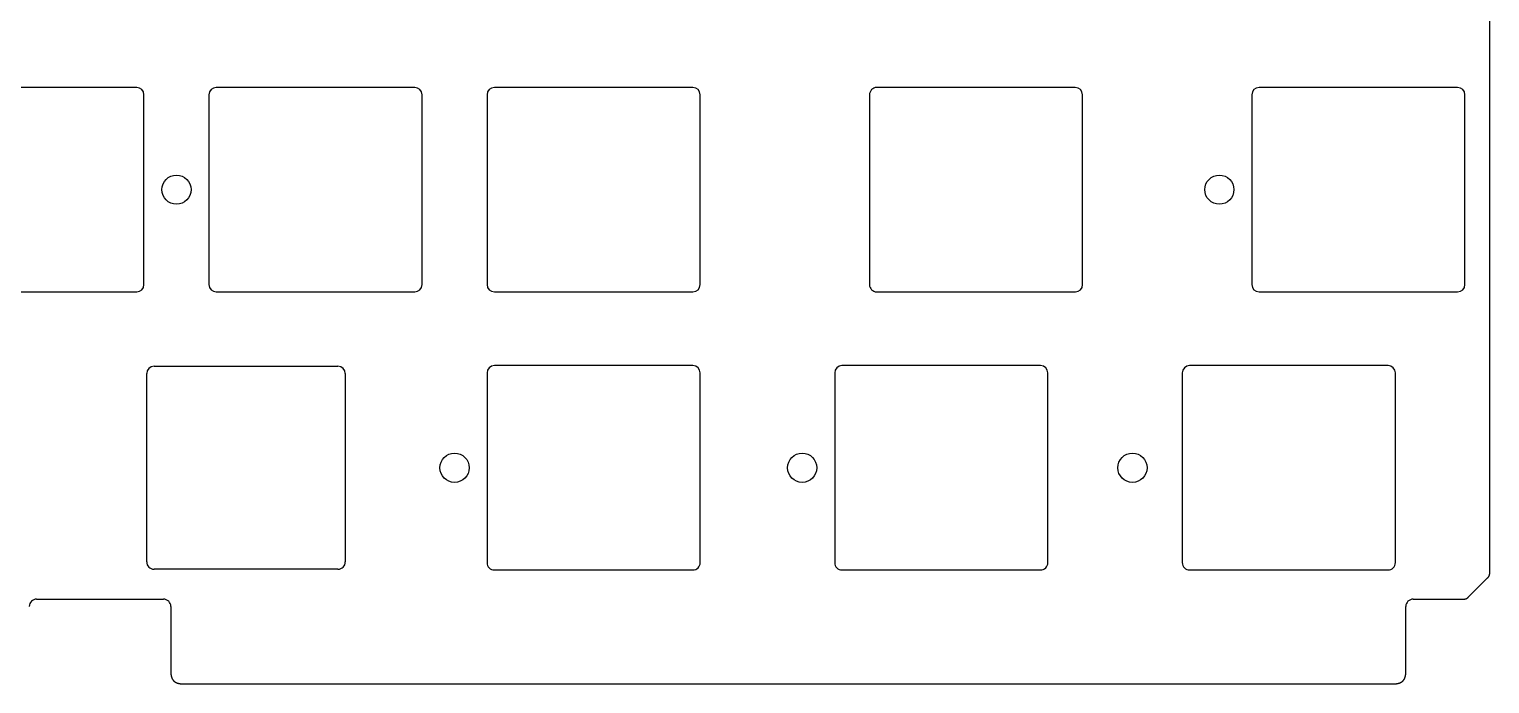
# Model space of a CAD drawing. Header units: millimetres. Extents: x -9 to 276, y -91 to 15.
# Drawn here: x 175.6 to 275.7, y -91 to -46.2 of the extents above; entities that cross this region are included whole.
import ezdxf

# ---------------------------------------------------------------- set-up
doc = ezdxf.new("R2010")
doc.units = ezdxf.units.MM
doc.layers.add('BLACK', color=7, linetype='CONTINUOUS')
doc.layers.add('Edge.Cuts', color=53, linetype='CONTINUOUS', true_color=0xc8a339)

msp = doc.modelspace()

# ---------------------------------------------------------------- linework, layer by layer
at = {"layer": 'BLACK', "linetype": 'Continuous'}
for p, q in [((233.20625, -50.652003), (233.20625, -63.652051)), ((247.306162, -50.152051), (233.70625, -50.152051)), ((247.80625, -63.651903), (247.80625, -50.644041)), ((259.397462, -50.652003), (259.397462, -63.652003)), ((273.497462, -50.152003), (259.897462, -50.152003)), ((273.997462, -63.652003), (273.997462, -50.652003)), ((233.706262, -64.152051), (247.312407, -64.152051)), ((259.897462, -64.152003), (273.497462, -64.152003))]:
    msp.add_line(p, q, dxfattribs=at)
at = {"layer": 'BLACK'}
msp.add_circle((257.175, -57.15), 1, dxfattribs=at)
for centre, radius, start, end in [((233.706162, -50.652003), 0.499912, 89.98991497, 180), ((247.306162, -50.652203), 0.500152, 0.9350487, 90), ((259.897462, -50.652003), 0.5, 90, 180), ((273.497462, -50.652003), 0.5, 0, 90), ((233.706262, -63.652103), 0.499948, 179.99404138, 270), ((247.306062, -63.651903), 0.500188, 270.7268293, 0), ((259.897462, -63.652003), 0.5, 180, 270), ((273.497462, -63.652003), 0.5, 270, 0)]:
    msp.add_arc(centre, radius, start, end, dxfattribs=at)
at = {"layer": 'Edge.Cuts', "linetype": 'CONTINUOUS'}
for p, q in [((275.7, -83.39289), (275.7, 7.192893)), ((183.0125, -50.15), (169.4125, -50.15)), ((183.5125, -63.65), (183.5125, -50.65)), ((187.9625, -50.65), (187.9625, -63.65)), ((202.0625, -50.15), (188.4625, -50.15)), ((202.5625, -63.65), (202.5625, -50.65)), ((207.0125, -50.65), (207.0125, -63.65)), ((221.1125, -50.15), (207.5125, -50.15)), ((221.6125, -63.65), (221.6125, -50.65)), ((169.4125, -64.15), (183.0125, -64.15)), ((188.4625, -64.15), (202.0625, -64.15)), ((207.5125, -64.15), (221.1125, -64.15)), ((274.246446, -85.05355), (275.553553, -83.746443)), ((275.553553, -83.746443), (275.555963, -83.744019)), ((275.555963, -83.744019), (275.558354, -83.741586)), ((275.558354, -83.741586), (275.560718, -83.739151)), ((275.560718, -83.739151), (275.563063, -83.736707)), ((275.563063, -83.736707), (275.565383, -83.734261)), ((275.565383, -83.734261), (275.567682, -83.731807)), ((275.567682, -83.731807), (275.569957, -83.72935)), ((275.569957, -83.72935), (275.572212, -83.726885)), ((275.572212, -83.726885), (275.574442, -83.724418)), ((275.574442, -83.724418), (275.576653, -83.721942)), ((275.576653, -83.721942), (275.57884, -83.719463)), ((275.57884, -83.719463), (275.581007, -83.716976)), ((275.581007, -83.716976), (275.58315, -83.714487)), ((275.58315, -83.714487), (275.585273, -83.711989)), ((275.585273, -83.711989), (275.587373, -83.709488)), ((275.587373, -83.709488), (275.589453, -83.706979)), ((275.589453, -83.706979), (275.591511, -83.704467)), ((275.591511, -83.704467), (275.593548, -83.701947)), ((275.593548, -83.701947), (275.595563, -83.699423)), ((275.595563, -83.699423), (275.597559, -83.696892)), ((275.597559, -83.696892), (275.599532, -83.694357)), ((275.599532, -83.694357), (275.601485, -83.691814)), ((275.601485, -83.691814), (275.603416, -83.689268)), ((275.603416, -83.689268), (275.605329, -83.686713)), ((275.605329, -83.686713), (275.607218, -83.684155)), ((275.607218, -83.684155), (275.609089, -83.681589)), ((275.609089, -83.681589), (275.610938, -83.679019)), ((275.610938, -83.679019), (275.612768, -83.676441)), ((275.612768, -83.676441), (275.614577, -83.67386)), ((275.614577, -83.67386), (275.616366, -83.67127)), ((275.616366, -83.67127), (275.618134, -83.668676)), ((275.618134, -83.668676), (275.619883, -83.666074)), ((275.619883, -83.666074), (275.621611, -83.663468)), ((275.621611, -83.663468), (275.62332, -83.660854)), ((275.62332, -83.660854), (275.625008, -83.658235)), ((275.625008, -83.658235), (275.626678, -83.655609)), ((275.626678, -83.655609), (275.628327, -83.652978)), ((275.628327, -83.652978), (275.629957, -83.650339)), ((275.629957, -83.650339), (275.631566, -83.647695)), ((275.631566, -83.647695), (275.633157, -83.645044)), ((275.633157, -83.645044), (275.634728, -83.642387)), ((275.634728, -83.642387), (275.63628, -83.639723)), ((275.63628, -83.639723), (275.637811, -83.637053)), ((275.637811, -83.637053), (275.639325, -83.634375)), ((275.639325, -83.634375), (275.640818, -83.631692)), ((275.640818, -83.631692), (275.642293, -83.629002)), ((275.642293, -83.629002), (275.643748, -83.626305)), ((275.643748, -83.626305), (275.645185, -83.623601)), ((275.645185, -83.623601), (275.646602, -83.620891)), ((275.646602, -83.620891), (275.648, -83.618173)), ((275.648, -83.618173), (275.649379, -83.61545)), ((275.649379, -83.61545), (275.65074, -83.612718)), ((275.65074, -83.612718), (275.652081, -83.60998)), ((275.652081, -83.60998), (275.653404, -83.607234)), ((275.653404, -83.607234), (275.654708, -83.604482)), ((275.654708, -83.604482), (275.655994, -83.601722)), ((275.655994, -83.601722), (275.65726, -83.598956)), ((275.65726, -83.598956), (275.658508, -83.596181)), ((275.658508, -83.596181), (275.659737, -83.5934)), ((275.659737, -83.5934), (275.660948, -83.590611)), ((275.660948, -83.590611), (275.66214, -83.587815)), ((275.66214, -83.587815), (275.663314, -83.585011)), ((275.663314, -83.585011), (275.665606, -83.57938)), ((275.665606, -83.57938), (275.667824, -83.573718)), ((275.667824, -83.573718), (275.669968, -83.568026)), ((275.669968, -83.568026), (275.672039, -83.562301)), ((275.672039, -83.562301), (275.674036, -83.556544)), ((275.674036, -83.556544), (275.67596, -83.550754)), ((275.67596, -83.550754), (275.677811, -83.54493)), ((275.677811, -83.54493), (275.679589, -83.539073)), ((275.679589, -83.539073), (275.681294, -83.533181)), ((275.681294, -83.533181), (275.682925, -83.527254)), ((275.682925, -83.527254), (275.684483, -83.521292)), ((275.684483, -83.521292), (275.685968, -83.515293)), ((275.685968, -83.515293), (275.68738, -83.509257)), ((275.68738, -83.509257), (275.688718, -83.503184)), ((275.688718, -83.503184), (275.689983, -83.497072)), ((275.689983, -83.497072), (275.691174, -83.490922)), ((275.691174, -83.490922), (275.692291, -83.484733)), ((275.692291, -83.484733), (275.693333, -83.478504)), ((275.693333, -83.478504), (275.694302, -83.472234)), ((275.694302, -83.472234), (275.695196, -83.465924)), ((275.695196, -83.465924), (275.696015, -83.459571)), ((275.696015, -83.459571), (275.696758, -83.453176)), ((275.696758, -83.453176), (275.697426, -83.446738)), ((275.697426, -83.446738), (275.698018, -83.440255)), ((275.698018, -83.440255), (275.698534, -83.433729)), ((275.698534, -83.433729), (275.698973, -83.427157)), ((275.698973, -83.427157), (275.699334, -83.42054)), ((275.699334, -83.42054), (275.699618, -83.413876)), ((275.699618, -83.413876), (275.699824, -83.407164)), ((275.699824, -83.407164), (275.699952, -83.400405)), ((275.699952, -83.400405), (275.7, -83.393597)), ((275.7, -83.393597), (275.7, -83.39289)), ((176.149852, -85.199997), (184.850852, -85.199997)), ((185.350852, -85.699997), (185.350852, -90.199997)), ((269.950556, -90.199997), (269.950556, -85.699997)), ((270.450556, -85.199997), (273.892893, -85.199997)), ((273.892893, -85.199997), (273.896312, -85.199987)), ((273.896312, -85.199987), (273.899722, -85.199957)), ((273.899722, -85.199957), (273.903116, -85.199907)), ((273.903116, -85.199907), (273.906502, -85.199837)), ((273.906502, -85.199837), (273.909871, -85.199748)), ((273.909871, -85.199748), (273.913233, -85.199639)), ((273.913233, -85.199639), (273.916578, -85.19951)), ((273.916578, -85.19951), (273.919916, -85.199361)), ((273.919916, -85.199361), (273.923238, -85.199194)), ((273.923238, -85.199194), (273.926552, -85.199006)), ((273.926552, -85.199006), (273.929851, -85.1988)), ((273.929851, -85.1988), (273.933141, -85.198573)), ((273.933141, -85.198573), (273.936417, -85.198328)), ((273.936417, -85.198328), (273.939685, -85.198064)), ((273.939685, -85.198064), (273.942938, -85.19778)), ((273.942938, -85.19778), (273.946183, -85.197477)), ((273.946183, -85.197477), (273.949414, -85.197155)), ((273.949414, -85.197155), (273.952637, -85.196814)), ((273.952637, -85.196814), (273.955846, -85.196455)), ((273.955846, -85.196455), (273.959047, -85.196076)), ((273.959047, -85.196076), (273.962235, -85.195678)), ((273.962235, -85.195678), (273.965414, -85.195262)), ((273.965414, -85.195262), (273.96858, -85.194827)), ((273.96858, -85.194827), (273.971738, -85.194373)), ((273.971738, -85.194373), (273.974884, -85.1939)), ((273.974884, -85.1939), (273.978021, -85.193408)), ((273.978021, -85.193408), (273.981146, -85.192899)), ((273.981146, -85.192899), (273.984262, -85.19237)), ((273.984262, -85.19237), (273.987367, -85.191823)), ((273.987367, -85.191823), (273.990463, -85.191257)), ((273.990463, -85.191257), (273.993547, -85.190673)), ((273.993547, -85.190673), (273.996624, -85.19007)), ((273.996624, -85.19007), (273.999689, -85.189449)), ((273.999689, -85.189449), (274.002746, -85.188809)), ((274.002746, -85.188809), (274.005791, -85.188151)), ((274.005791, -85.188151), (274.008829, -85.187475)), ((274.008829, -85.187475), (274.011855, -85.18678)), ((274.011855, -85.18678), (274.014873, -85.186067)), ((274.014873, -85.186067), (274.017881, -85.185335)), ((274.017881, -85.185335), (274.020881, -85.184585)), ((274.020881, -85.184585), (274.02387, -85.183817)), ((274.02387, -85.183817), (274.026851, -85.183031)), ((274.026851, -85.183031), (274.029822, -85.182226)), ((274.029822, -85.182226), (274.032786, -85.181403)), ((274.032786, -85.181403), (274.035739, -85.180562)), ((274.035739, -85.180562), (274.038684, -85.179702)), ((274.038684, -85.179702), (274.04162, -85.178824)), ((274.04162, -85.178824), (274.044548, -85.177928)), ((274.044548, -85.177928), (274.047466, -85.177014)), ((274.047466, -85.177014), (274.050376, -85.176081)), ((274.050376, -85.176081), (274.053278, -85.17513)), ((274.053278, -85.17513), (274.056171, -85.174161)), ((274.056171, -85.174161), (274.059056, -85.173173)), ((274.059056, -85.173173), (274.061933, -85.172167)), ((274.061933, -85.172167), (274.064801, -85.171143)), ((274.064801, -85.171143), (274.067661, -85.1701)), ((274.067661, -85.1701), (274.070513, -85.16904)), ((274.070513, -85.16904), (274.073357, -85.16796)), ((274.073357, -85.16796), (274.076193, -85.166863)), ((274.076193, -85.166863), (274.079022, -85.165747)), ((274.079022, -85.165747), (274.081842, -85.164612)), ((274.081842, -85.164612), (274.084655, -85.16346)), ((274.084655, -85.16346), (274.090257, -85.161099)), ((274.090257, -85.161099), (274.095828, -85.158664)), ((274.095828, -85.158664), (274.10137, -85.156154)), ((274.10137, -85.156154), (274.106882, -85.153571)), ((274.106882, -85.153571), (274.112365, -85.150912)), ((274.112365, -85.150912), (274.11782, -85.148179)), ((274.11782, -85.148179), (274.123247, -85.14537)), ((274.123247, -85.14537), (274.128645, -85.142485)), ((274.128645, -85.142485), (274.134017, -85.139524)), ((274.134017, -85.139524), (274.139362, -85.136487)), ((274.139362, -85.136487), (274.14468, -85.133372)), ((274.14468, -85.133372), (274.149972, -85.13018)), ((274.149972, -85.13018), (274.155238, -85.126911)), ((274.155238, -85.126911), (274.160479, -85.123563)), ((274.160479, -85.123563), (274.165694, -85.120135)), ((274.165694, -85.120135), (274.170885, -85.116629)), ((274.170885, -85.116629), (274.176051, -85.113042)), ((274.176051, -85.113042), (274.181193, -85.109375)), ((274.181193, -85.109375), (274.186311, -85.105626)), ((274.186311, -85.105626), (274.191406, -85.101796)), ((274.191406, -85.101796), (274.196477, -85.097883)), ((274.196477, -85.097883), (274.201525, -85.093887)), ((274.201525, -85.093887), (274.20655, -85.089806)), ((274.20655, -85.089806), (274.211552, -85.085641)), ((274.211552, -85.085641), (274.216531, -85.081391)), ((274.216531, -85.081391), (274.221489, -85.077054)), ((274.221489, -85.077054), (274.226424, -85.072631)), ((274.226424, -85.072631), (274.231337, -85.068119)), ((274.231337, -85.068119), (274.236228, -85.063519)), ((274.236228, -85.063519), (274.241098, -85.05883)), ((274.241098, -85.05883), (274.245945, -85.05405)), ((274.245945, -85.05405), (274.246446, -85.05355)), ((185.350852, -90.199997), (185.350862, -90.205644)), ((185.350862, -90.205644), (185.350892, -90.211271)), ((185.350892, -90.211271), (185.350942, -90.216858)), ((185.350942, -90.216858), (185.351011, -90.222425)), ((185.351011, -90.222425), (185.351101, -90.227953)), ((185.351101, -90.227953), (185.351209, -90.233461)), ((185.351209, -90.233461), (185.351338, -90.23893)), ((185.351338, -90.23893), (185.351485, -90.24438)), ((185.351485, -90.24438), (185.351652, -90.249791)), ((185.351652, -90.249791), (185.351838, -90.255183)), ((185.351838, -90.255183), (185.352043, -90.260537)), ((185.352043, -90.260537), (185.352267, -90.265871)), ((185.352267, -90.265871), (185.352509, -90.271168)), ((185.352509, -90.271168), (185.352771, -90.276446)), ((185.352771, -90.276446), (185.353051, -90.281686)), ((185.353051, -90.281686), (185.35335, -90.286907)), ((185.35335, -90.286907), (185.353667, -90.292092)), ((185.353667, -90.292092), (185.354003, -90.297257)), ((185.354003, -90.297257), (185.354356, -90.302386)), ((185.354356, -90.302386), (185.354728, -90.307497)), ((185.354728, -90.307497), (185.355118, -90.312571)), ((185.355118, -90.312571), (185.355526, -90.317627)), ((185.355526, -90.317627), (185.355952, -90.322647)), ((185.355952, -90.322647), (185.356396, -90.327648)), ((185.356396, -90.327648), (185.356857, -90.332615)), ((185.356857, -90.332615), (185.357337, -90.337563)), ((185.357337, -90.337563), (185.357833, -90.342476)), ((185.357833, -90.342476), (185.358347, -90.347371)), ((185.358347, -90.347371), (185.358878, -90.352232)), ((185.358878, -90.352232), (185.359427, -90.357074)), ((185.359427, -90.357074), (185.359993, -90.361882)), ((185.359993, -90.361882), (185.360576, -90.366673)), ((185.360576, -90.366673), (185.361175, -90.371429)), ((185.361175, -90.371429), (185.361793, -90.376168)), ((185.361793, -90.376168), (185.362426, -90.380874)), ((185.362426, -90.380874), (185.363077, -90.385562)), ((185.363077, -90.385562), (185.363744, -90.390217)), ((185.363744, -90.390217), (185.364428, -90.394854)), ((185.364428, -90.394854), (185.365128, -90.399459)), ((185.365128, -90.399459), (185.365846, -90.404047)), ((185.365846, -90.404047), (185.366578, -90.408602)), ((185.366578, -90.408602), (185.367329, -90.41314)), ((185.367329, -90.41314), (185.368094, -90.417647)), ((185.368094, -90.417647), (185.368876, -90.422136)), ((185.368876, -90.422136), (185.369674, -90.426593)), ((185.369674, -90.426593), (185.370489, -90.431034)), ((185.370489, -90.431034), (185.371318, -90.435444)), ((185.371318, -90.435444), (185.372165, -90.439836)), ((185.372165, -90.439836), (185.373026, -90.444198)), ((185.373026, -90.444198), (185.373904, -90.448543)), ((185.373904, -90.448543), (185.374796, -90.452858)), ((185.374796, -90.452858), (185.375706, -90.457157)), ((185.375706, -90.457157), (185.376629, -90.461425)), ((185.376629, -90.461425), (185.377569, -90.465676)), ((185.377569, -90.465676), (185.378524, -90.469899)), ((185.378524, -90.469899), (185.379495, -90.474104)), ((185.379495, -90.474104), (185.38048, -90.478281)), ((185.38048, -90.478281), (185.381482, -90.482441)), ((185.381482, -90.482441), (185.382497, -90.486572)), ((185.382497, -90.486572), (185.383529, -90.490687)), ((185.383529, -90.490687), (185.384574, -90.494774)), ((185.384574, -90.494774), (185.385636, -90.498844)), ((185.385636, -90.498844), (185.386712, -90.502886)), ((185.386712, -90.502886), (185.387803, -90.506913)), ((185.387803, -90.506913), (185.388908, -90.510911)), ((185.388908, -90.510911), (185.39003, -90.514894)), ((185.39003, -90.514894), (185.391164, -90.518849)), ((185.391164, -90.518849), (185.392315, -90.522788)), ((185.392315, -90.522788), (185.393478, -90.5267)), ((185.393478, -90.5267), (185.394658, -90.530597)), ((185.394658, -90.530597), (185.395851, -90.534467)), ((185.395851, -90.534467), (185.397059, -90.53832)), ((185.397059, -90.53832), (185.398281, -90.542148)), ((185.398281, -90.542148), (185.399518, -90.54596)), ((185.399518, -90.54596), (185.400769, -90.549747)), ((185.400769, -90.549747), (185.402035, -90.553517)), ((185.402035, -90.553517), (185.403313, -90.557262)), ((185.403313, -90.557262), (185.404608, -90.560992)), ((185.404608, -90.560992), (185.405914, -90.564696)), ((185.405914, -90.564696), (185.407237, -90.568385)), ((185.407237, -90.568385), (185.408572, -90.57205)), ((185.408572, -90.57205), (185.409923, -90.575698)), ((185.409923, -90.575698), (185.411286, -90.579323)), ((185.411286, -90.579323), (185.412664, -90.582931)), ((185.412664, -90.582931), (185.414055, -90.586516)), ((185.414055, -90.586516), (185.415461, -90.590086)), ((185.415461, -90.590086), (185.41688, -90.593632)), ((185.41688, -90.593632), (185.418314, -90.597162)), ((185.418314, -90.597162), (185.41976, -90.600669)), ((185.41976, -90.600669), (185.421221, -90.604161)), ((185.421221, -90.604161), (185.422695, -90.60763)), ((185.422695, -90.60763), (185.424184, -90.611084)), ((185.424184, -90.611084), (185.425684, -90.614515)), ((185.425684, -90.614515), (185.4272, -90.617931)), ((185.4272, -90.617931), (185.428728, -90.621325)), ((185.428728, -90.621325), (185.430272, -90.624703)), ((185.430272, -90.624703), (185.431827, -90.62806)), ((185.431827, -90.62806), (185.433397, -90.631402)), ((185.433397, -90.631402), (185.434979, -90.634721)), ((185.434979, -90.634721), (185.436576, -90.638026)), ((185.436576, -90.638026), (185.438185, -90.64131)), ((185.438185, -90.64131), (185.439809, -90.644579)), ((185.439809, -90.644579), (185.441445, -90.647826)), ((185.441445, -90.647826), (185.443096, -90.651059)), ((185.443096, -90.651059), (185.444759, -90.654271)), ((185.444759, -90.654271), (185.446437, -90.657468)), ((185.446437, -90.657468), (185.448126, -90.660645)), ((185.448126, -90.660645), (185.44983, -90.663807)), ((185.44983, -90.663807), (185.451547, -90.666949)), ((185.451547, -90.666949), (185.453277, -90.670076)), ((185.453277, -90.670076), (185.45502, -90.673184)), ((185.45502, -90.673184), (185.456778, -90.676276)), ((185.456778, -90.676276), (185.458547, -90.679349)), ((185.458547, -90.679349), (185.460331, -90.682408)), ((185.460331, -90.682408), (185.462127, -90.685447)), ((185.462127, -90.685447), (185.463938, -90.688472)), ((185.463938, -90.688472), (185.465761, -90.691478)), ((185.465761, -90.691478), (185.467598, -90.694469)), ((185.467598, -90.694469), (185.469447, -90.697441)), ((185.469447, -90.697441), (185.471311, -90.700399)), ((185.471311, -90.700399), (185.473187, -90.703339)), ((185.473187, -90.703339), (185.475077, -90.706264)), ((185.475077, -90.706264), (185.476979, -90.709171)), ((185.476979, -90.709171), (185.478896, -90.712063)), ((185.478896, -90.712063), (185.480825, -90.714938)), ((185.480825, -90.714938), (185.482769, -90.717798)), ((185.482769, -90.717798), (185.484724, -90.720641)), ((185.484724, -90.720641), (185.486694, -90.723469)), ((185.486694, -90.723469), (185.488677, -90.72628)), ((185.488677, -90.72628), (185.490673, -90.729076)), ((185.490673, -90.729076), (185.492682, -90.731856)), ((185.492682, -90.731856), (185.494706, -90.734621)), ((185.494706, -90.734621), (185.496741, -90.737369)), ((185.496741, -90.737369), (185.498792, -90.740103)), ((185.498792, -90.740103), (185.500854, -90.74282)), ((185.500854, -90.74282), (185.502931, -90.745523)), ((185.502931, -90.745523), (185.505021, -90.74821)), ((185.505021, -90.74821), (185.507125, -90.750882)), ((185.507125, -90.750882), (185.509241, -90.753539)), ((185.509241, -90.753539), (185.511372, -90.756181)), ((185.511372, -90.756181), (185.513516, -90.758807)), ((185.513516, -90.758807), (185.515673, -90.761418)), ((185.515673, -90.761418), (185.517844, -90.764015)), ((185.517844, -90.764015), (185.520029, -90.766596)), ((185.520029, -90.766596), (185.522227, -90.769163)), ((185.522227, -90.769163), (185.52444, -90.771715)), ((185.52444, -90.771715), (185.526665, -90.774252)), ((185.526665, -90.774252), (185.528905, -90.776775)), ((185.528905, -90.776775), (185.531158, -90.779282)), ((185.531158, -90.779282), (185.533425, -90.781776)), ((185.533425, -90.781776), (185.535705, -90.784254)), ((185.535705, -90.784254), (185.538, -90.786719)), ((185.538, -90.786719), (185.540309, -90.789168)), ((185.540309, -90.789168), (185.542631, -90.791604)), ((185.542631, -90.791604), (185.544968, -90.794025)), ((185.544968, -90.794025), (185.547318, -90.796432)), ((185.547318, -90.796432), (185.549682, -90.798824)), ((185.549682, -90.798824), (185.552061, -90.801203)), ((185.552061, -90.801203), (185.556861, -90.805917)), ((185.556861, -90.805917), (185.561717, -90.810575)), ((185.561717, -90.810575), (185.56663, -90.815176)), ((185.56663, -90.815176), (185.571601, -90.819723)), ((185.571601, -90.819723), (185.57663, -90.824213)), ((185.57663, -90.824213), (185.581718, -90.828649)), ((185.581718, -90.828649), (185.586864, -90.83303)), ((185.586864, -90.83303), (185.592069, -90.837356)), ((185.592069, -90.837356), (185.597334, -90.841627)), ((185.597334, -90.841627), (185.602659, -90.845844)), ((185.602659, -90.845844), (185.608045, -90.850007)), ((185.608045, -90.850007), (185.613492, -90.854117)), ((185.613492, -90.854117), (185.619001, -90.858172)), ((185.619001, -90.858172), (185.624571, -90.862174)), ((185.624571, -90.862174), (185.630204, -90.866122)), ((185.630204, -90.866122), (185.635901, -90.870017)), ((185.635901, -90.870017), (185.641661, -90.873859)), ((185.641661, -90.873859), (185.647486, -90.877647)), ((185.647486, -90.877647), (185.653375, -90.881382)), ((185.653375, -90.881382), (185.659331, -90.885063)), ((185.659331, -90.885063), (185.665352, -90.888692)), ((185.665352, -90.888692), (185.67144, -90.892267)), ((185.67144, -90.892267), (185.677596, -90.895789)), ((185.677596, -90.895789), (185.68382, -90.899258)), ((185.68382, -90.899258), (185.690112, -90.902674)), ((185.690112, -90.902674), (185.696474, -90.906036)), ((185.696474, -90.906036), (185.702906, -90.909345)), ((185.702906, -90.909345), (185.709409, -90.9126)), ((185.709409, -90.9126), (185.715984, -90.915801)), ((185.715984, -90.915801), (185.722631, -90.918948)), ((185.722631, -90.918948), (185.72935, -90.922042)), ((185.72935, -90.922042), (185.736144, -90.925081)), ((185.736144, -90.925081), (185.743012, -90.928066)), ((185.743012, -90.928066), (185.749956, -90.930996)), ((185.749956, -90.930996), (185.756976, -90.933871)), ((185.756976, -90.933871), (185.764072, -90.936692)), ((185.764072, -90.936692), (185.771246, -90.939457)), ((185.771246, -90.939457), (185.778499, -90.942166)), ((185.778499, -90.942166), (185.785831, -90.94482)), ((185.785831, -90.94482), (185.793243, -90.947417)), ((185.793243, -90.947417), (185.800736, -90.949958)), ((185.800736, -90.949958), (185.808311, -90.952443)), ((185.808311, -90.952443), (185.815969, -90.954869)), ((185.815969, -90.954869), (185.82371, -90.957239)), ((185.82371, -90.957239), (185.831536, -90.95955)), ((185.831536, -90.95955), (185.839447, -90.961803)), ((185.839447, -90.961803), (185.847444, -90.963998)), ((185.847444, -90.963998), (185.855528, -90.966133)), ((185.855528, -90.966133), (185.8637, -90.968209)), ((185.8637, -90.968209), (185.871962, -90.970224)), ((185.871962, -90.970224), (185.880313, -90.972179)), ((185.880313, -90.972179), (185.888755, -90.974073)), ((185.888755, -90.974073), (185.897289, -90.975906)), ((185.897289, -90.975906), (185.905915, -90.977676)), ((185.905915, -90.977676), (185.914635, -90.979384)), ((185.914635, -90.979384), (185.92345, -90.981029)), ((185.92345, -90.981029), (185.93236, -90.98261)), ((185.93236, -90.98261), (185.941367, -90.984127)), ((185.941367, -90.984127), (185.950471, -90.985579)), ((185.950471, -90.985579), (185.959674, -90.986965)), ((185.959674, -90.986965), (185.968977, -90.988286)), ((185.968977, -90.988286), (185.97838, -90.98954)), ((185.97838, -90.98954), (185.987885, -90.990726)), ((185.987885, -90.990726), (185.997492, -90.991845)), ((185.997492, -90.991845), (186.007204, -90.992895)), ((186.007204, -90.992895), (186.017019, -90.993876)), ((186.017019, -90.993876), (186.026941, -90.994787)), ((186.026941, -90.994787), (186.036969, -90.995627)), ((186.036969, -90.995627), (186.047105, -90.996396)), ((186.047105, -90.996396), (186.05735, -90.997093)), ((186.05735, -90.997093), (186.067705, -90.997716)), ((186.067705, -90.997716), (186.078171, -90.998267)), ((186.078171, -90.998267), (186.088749, -90.998743)), ((186.088749, -90.998743), (186.099441, -90.999143)), ((186.099441, -90.999143), (186.110246, -90.999468)), ((186.110246, -90.999468), (186.121167, -90.999716)), ((186.121167, -90.999716), (186.132205, -90.999887)), ((186.132205, -90.999887), (186.14336, -90.999979)), ((186.14336, -90.999979), (186.150852, -90.999997)), ((186.150852, -90.999997), (269.150556, -90.999997)), ((269.150556, -90.999997), (269.156203, -90.999987)), ((269.156203, -90.999987), (269.16183, -90.999957)), ((269.16183, -90.999957), (269.167417, -90.999907)), ((269.167417, -90.999907), (269.172984, -90.999838)), ((269.172984, -90.999838), (269.178512, -90.999748)), ((269.178512, -90.999748), (269.18402, -90.99964)), ((269.18402, -90.99964), (269.189489, -90.999511)), ((269.189489, -90.999511), (269.194939, -90.999364)), ((269.194939, -90.999364), (269.20035, -90.999197)), ((269.20035, -90.999197), (269.205742, -90.999011)), ((269.205742, -90.999011), (269.211096, -90.998806)), ((269.211096, -90.998806), (269.21643, -90.998582)), ((269.21643, -90.998582), (269.221727, -90.99834)), ((269.221727, -90.99834), (269.227005, -90.998078)), ((269.227005, -90.998078), (269.232245, -90.997798)), ((269.232245, -90.997798), (269.237466, -90.997499)), ((269.237466, -90.997499), (269.242651, -90.997182)), ((269.242651, -90.997182), (269.247816, -90.996846)), ((269.247816, -90.996846), (269.252945, -90.996493)), ((269.252945, -90.996493), (269.258056, -90.996121)), ((269.258056, -90.996121), (269.26313, -90.995731)), ((269.26313, -90.995731), (269.268186, -90.995323)), ((269.268186, -90.995323), (269.273206, -90.994897)), ((269.273206, -90.994897), (269.278207, -90.994453)), ((269.278207, -90.994453), (269.283174, -90.993992)), ((269.283174, -90.993992), (269.288122, -90.993512)), ((269.288122, -90.993512), (269.293035, -90.993016)), ((269.293035, -90.993016), (269.29793, -90.992502)), ((269.29793, -90.992502), (269.30279, -90.991971)), ((269.30279, -90.991971), (269.307633, -90.991422)), ((269.307633, -90.991422), (269.312441, -90.990856)), ((269.312441, -90.990856), (269.317232, -90.990273)), ((269.317232, -90.990273), (269.321988, -90.989674)), ((269.321988, -90.989674), (269.326727, -90.989056)), ((269.326727, -90.989056), (269.331433, -90.988423)), ((269.331433, -90.988423), (269.336121, -90.987772)), ((269.336121, -90.987772), (269.340776, -90.987105)), ((269.340776, -90.987105), (269.345413, -90.986421)), ((269.345413, -90.986421), (269.350018, -90.985721)), ((269.350018, -90.985721), (269.354606, -90.985003)), ((269.354606, -90.985003), (269.359161, -90.984271)), ((269.359161, -90.984271), (269.363699, -90.98352)), ((269.363699, -90.98352), (269.368206, -90.982755)), ((269.368206, -90.982755), (269.372695, -90.981973)), ((269.372695, -90.981973), (269.377152, -90.981175)), ((269.377152, -90.981175), (269.381593, -90.98036)), ((269.381593, -90.98036), (269.386003, -90.979531)), ((269.386003, -90.979531), (269.390395, -90.978684)), ((269.390395, -90.978684), (269.394757, -90.977823)), ((269.394757, -90.977823), (269.399102, -90.976945)), ((269.399102, -90.976945), (269.403417, -90.976053)), ((269.403417, -90.976053), (269.407715, -90.975143)), ((269.407715, -90.975143), (269.411984, -90.97422)), ((269.411984, -90.97422), (269.416235, -90.97328)), ((269.416235, -90.97328), (269.420458, -90.972325)), ((269.420458, -90.972325), (269.424663, -90.971354)), ((269.424663, -90.971354), (269.42884, -90.970369)), ((269.42884, -90.970369), (269.433, -90.969367)), ((269.433, -90.969367), (269.437131, -90.968352)), ((269.437131, -90.968352), (269.441246, -90.96732)), ((269.441246, -90.96732), (269.445333, -90.966275)), ((269.445333, -90.966275), (269.449403, -90.965213)), ((269.449403, -90.965213), (269.453445, -90.964137)), ((269.453445, -90.964137), (269.457472, -90.963046)), ((269.457472, -90.963046), (269.46147, -90.961941)), ((269.46147, -90.961941), (269.465453, -90.960819)), ((269.465453, -90.960819), (269.469408, -90.959685)), ((269.469408, -90.959685), (269.473347, -90.958534)), ((269.473347, -90.958534), (269.477259, -90.957371)), ((269.477259, -90.957371), (269.481156, -90.956191)), ((269.481156, -90.956191), (269.485026, -90.954998)), ((269.485026, -90.954998), (269.488879, -90.95379)), ((269.488879, -90.95379), (269.492707, -90.952568)), ((269.492707, -90.952568), (269.496519, -90.951331)), ((269.496519, -90.951331), (269.500306, -90.95008)), ((269.500306, -90.95008), (269.504076, -90.948814)), ((269.504076, -90.948814), (269.507821, -90.947536)), ((269.507821, -90.947536), (269.511551, -90.946241)), ((269.511551, -90.946241), (269.515255, -90.944935)), ((269.515255, -90.944935), (269.518944, -90.943612)), ((269.518944, -90.943612), (269.522609, -90.942277)), ((269.522609, -90.942277), (269.526257, -90.940926)), ((269.526257, -90.940926), (269.529882, -90.939563)), ((269.529882, -90.939563), (269.53349, -90.938185)), ((269.53349, -90.938185), (269.537075, -90.936794)), ((269.537075, -90.936794), (269.540645, -90.935388)), ((269.540645, -90.935388), (269.544191, -90.933969)), ((269.544191, -90.933969), (269.547721, -90.932535)), ((269.547721, -90.932535), (269.551228, -90.931089)), ((269.551228, -90.931089), (269.55472, -90.929628)), ((269.55472, -90.929628), (269.558189, -90.928154)), ((269.558189, -90.928154), (269.561643, -90.926665)), ((269.561643, -90.926665), (269.565074, -90.925165)), ((269.565074, -90.925165), (269.56849, -90.923649)), ((269.56849, -90.923649), (269.571884, -90.922121)), ((269.571884, -90.922121), (269.575262, -90.920577)), ((269.575262, -90.920577), (269.578619, -90.919022)), ((269.578619, -90.919022), (269.581961, -90.917452)), ((269.581961, -90.917452), (269.58528, -90.91587)), ((269.58528, -90.91587), (269.588585, -90.914273)), ((269.588585, -90.914273), (269.591869, -90.912664)), ((269.591869, -90.912664), (269.595138, -90.91104)), ((269.595138, -90.91104), (269.598385, -90.909404)), ((269.598385, -90.909404), (269.601618, -90.907753)), ((269.601618, -90.907753), (269.60483, -90.90609)), ((269.60483, -90.90609), (269.608027, -90.904412)), ((269.608027, -90.904412), (269.611204, -90.902723)), ((269.611204, -90.902723), (269.614366, -90.901019)), ((269.614366, -90.901019), (269.617508, -90.899302)), ((269.617508, -90.899302), (269.620635, -90.897572)), ((269.620635, -90.897572), (269.623743, -90.895829)), ((269.623743, -90.895829), (269.626835, -90.894071)), ((269.626835, -90.894071), (269.629908, -90.892302)), ((269.629908, -90.892302), (269.632967, -90.890518)), ((269.632967, -90.890518), (269.636006, -90.888722)), ((269.636006, -90.888722), (269.639031, -90.886911)), ((269.639031, -90.886911), (269.642037, -90.885088)), ((269.642037, -90.885088), (269.645028, -90.883251)), ((269.645028, -90.883251), (269.648, -90.881402)), ((269.648, -90.881402), (269.650958, -90.879538)), ((269.650958, -90.879538), (269.653898, -90.877662)), ((269.653898, -90.877662), (269.656823, -90.875772)), ((269.656823, -90.875772), (269.65973, -90.87387)), ((269.65973, -90.87387), (269.662622, -90.871953)), ((269.662622, -90.871953), (269.665497, -90.870024)), ((269.665497, -90.870024), (269.668357, -90.86808)), ((269.668357, -90.86808), (269.6712, -90.866125)), ((269.6712, -90.866125), (269.674028, -90.864155)), ((269.674028, -90.864155), (269.676839, -90.862172)), ((269.676839, -90.862172), (269.679635, -90.860176)), ((269.679635, -90.860176), (269.682415, -90.858167)), ((269.682415, -90.858167), (269.68518, -90.856143)), ((269.68518, -90.856143), (269.687928, -90.854108)), ((269.687928, -90.854108), (269.690662, -90.852057)), ((269.690662, -90.852057), (269.693379, -90.849995)), ((269.693379, -90.849995), (269.696082, -90.847918)), ((269.696082, -90.847918), (269.698769, -90.845828)), ((269.698769, -90.845828), (269.701441, -90.843724)), ((269.701441, -90.843724), (269.704098, -90.841608)), ((269.704098, -90.841608), (269.70674, -90.839477)), ((269.70674, -90.839477), (269.709366, -90.837333)), ((269.709366, -90.837333), (269.711977, -90.835176)), ((269.711977, -90.835176), (269.714574, -90.833005)), ((269.714574, -90.833005), (269.717155, -90.83082)), ((269.717155, -90.83082), (269.719722, -90.828622)), ((269.719722, -90.828622), (269.722274, -90.826409)), ((269.722274, -90.826409), (269.724811, -90.824184)), ((269.724811, -90.824184), (269.727334, -90.821944)), ((269.727334, -90.821944), (269.729841, -90.819691)), ((269.729841, -90.819691), (269.732335, -90.817424)), ((269.732335, -90.817424), (269.734813, -90.815144)), ((269.734813, -90.815144), (269.737278, -90.812849)), ((269.737278, -90.812849), (269.739727, -90.81054)), ((269.739727, -90.81054), (269.742163, -90.808218)), ((269.742163, -90.808218), (269.744584, -90.805881)), ((269.744584, -90.805881), (269.746991, -90.803531)), ((269.746991, -90.803531), (269.749383, -90.801167)), ((269.749383, -90.801167), (269.751762, -90.798788)), ((269.751762, -90.798788), (269.756476, -90.793988)), ((269.756476, -90.793988), (269.761134, -90.789132)), ((269.761134, -90.789132), (269.765735, -90.784219)), ((269.765735, -90.784219), (269.770282, -90.779248)), ((269.770282, -90.779248), (269.774772, -90.774219)), ((269.774772, -90.774219), (269.779208, -90.769131)), ((269.779208, -90.769131), (269.783589, -90.763985)), ((269.783589, -90.763985), (269.787915, -90.75878)), ((269.787915, -90.75878), (269.792186, -90.753515)), ((269.792186, -90.753515), (269.796403, -90.74819)), ((269.796403, -90.74819), (269.800566, -90.742804)), ((269.800566, -90.742804), (269.804676, -90.737357)), ((269.804676, -90.737357), (269.808731, -90.731849)), ((269.808731, -90.731849), (269.812733, -90.726278)), ((269.812733, -90.726278), (269.816681, -90.720645)), ((269.816681, -90.720645), (269.820576, -90.714948)), ((269.820576, -90.714948), (269.824418, -90.709188)), ((269.824418, -90.709188), (269.828206, -90.703363)), ((269.828206, -90.703363), (269.831941, -90.697474)), ((269.831941, -90.697474), (269.835622, -90.691518)), ((269.835622, -90.691518), (269.839251, -90.685497)), ((269.839251, -90.685497), (269.842826, -90.679409)), ((269.842826, -90.679409), (269.846348, -90.673253)), ((269.846348, -90.673253), (269.849817, -90.667029)), ((269.849817, -90.667029), (269.853233, -90.660737)), ((269.853233, -90.660737), (269.856595, -90.654375)), ((269.856595, -90.654375), (269.859904, -90.647943)), ((269.859904, -90.647943), (269.863159, -90.64144)), ((269.863159, -90.64144), (269.86636, -90.634865)), ((269.86636, -90.634865), (269.869507, -90.628218)), ((269.869507, -90.628218), (269.872601, -90.621499)), ((269.872601, -90.621499), (269.87564, -90.614705)), ((269.87564, -90.614705), (269.878625, -90.607837)), ((269.878625, -90.607837), (269.881555, -90.600893)), ((269.881555, -90.600893), (269.88443, -90.593873)), ((269.88443, -90.593873), (269.887251, -90.586777)), ((269.887251, -90.586777), (269.890016, -90.579603)), ((269.890016, -90.579603), (269.892725, -90.57235)), ((269.892725, -90.57235), (269.895379, -90.565018)), ((269.895379, -90.565018), (269.897976, -90.557606)), ((269.897976, -90.557606), (269.900517, -90.550113)), ((269.900517, -90.550113), (269.903002, -90.542538)), ((269.903002, -90.542538), (269.905428, -90.53488)), ((269.905428, -90.53488), (269.907798, -90.527139)), ((269.907798, -90.527139), (269.910109, -90.519313)), ((269.910109, -90.519313), (269.912362, -90.511402)), ((269.912362, -90.511402), (269.914557, -90.503405)), ((269.914557, -90.503405), (269.916692, -90.495321)), ((269.916692, -90.495321), (269.918768, -90.487149)), ((269.918768, -90.487149), (269.920783, -90.478887)), ((269.920783, -90.478887), (269.922738, -90.470536)), ((269.922738, -90.470536), (269.924632, -90.462094)), ((269.924632, -90.462094), (269.926465, -90.45356)), ((269.926465, -90.45356), (269.928235, -90.444934)), ((269.928235, -90.444934), (269.929943, -90.436214)), ((269.929943, -90.436214), (269.931588, -90.427399)), ((269.931588, -90.427399), (269.933169, -90.418489)), ((269.933169, -90.418489), (269.934686, -90.409482)), ((269.934686, -90.409482), (269.936138, -90.400378)), ((269.936138, -90.400378), (269.937524, -90.391175)), ((269.937524, -90.391175), (269.938845, -90.381872)), ((269.938845, -90.381872), (269.940099, -90.372469)), ((269.940099, -90.372469), (269.941285, -90.362964)), ((269.941285, -90.362964), (269.942404, -90.353357)), ((269.942404, -90.353357), (269.943454, -90.343646)), ((269.943454, -90.343646), (269.944435, -90.33383)), ((269.944435, -90.33383), (269.945346, -90.323908)), ((269.945346, -90.323908), (269.946186, -90.31388)), ((269.946186, -90.31388), (269.946955, -90.303744)), ((269.946955, -90.303744), (269.947652, -90.293499)), ((269.947652, -90.293499), (269.948275, -90.283144)), ((269.948275, -90.283144), (269.948826, -90.272678)), ((269.948826, -90.272678), (269.949302, -90.2621)), ((269.949302, -90.2621), (269.949702, -90.251408)), ((269.949702, -90.251408), (269.950027, -90.240603)), ((269.950027, -90.240603), (269.950275, -90.229682)), ((269.950275, -90.229682), (269.950446, -90.218644)), ((269.950446, -90.218644), (269.950538, -90.207489)), ((269.950538, -90.207489), (269.950556, -90.199997))]:
    msp.add_line(p, q, dxfattribs=at)
at = {"layer": 'Edge.Cuts', "linetype": 'Continuous'}
for p, q in [((183.7, -82.65), (183.7, -69.75)), ((184.2, -69.25), (196.8, -69.25)), ((197.3, -69.75), (197.3, -82.65)), ((207.0125, -69.7), (207.0125, -82.7)), ((221.1125, -69.2), (207.5125, -69.2)), ((221.6125, -82.7), (221.6125, -69.7)), ((230.825, -69.7), (230.825, -82.7)), ((244.925, -69.2), (231.325, -69.2)), ((245.425, -82.7), (245.425, -69.7)), ((254.6375, -69.7), (254.6375, -82.7)), ((268.7375, -69.2), (255.1375, -69.2)), ((269.2375, -82.7), (269.2375, -69.7)), ((196.8, -83.15), (184.2, -83.15)), ((207.5125, -83.2), (221.1125, -83.2)), ((231.325, -83.2), (244.925, -83.2)), ((255.1375, -83.2), (268.7375, -83.2))]:
    msp.add_line(p, q, dxfattribs=at)
at = {"layer": 'Edge.Cuts'}
for centre in [(185.7375, -57.15), (204.7875, -76.2), (228.6, -76.2), (251.221875, -76.2)]:
    msp.add_circle(centre, 1, dxfattribs=at)
for centre, radius, start, end in [((183.0125, -50.65), 0.5, 0, 90), ((188.4625, -50.65), 0.5, 90, 180), ((202.0625, -50.65), 0.5, 0, 90), ((207.5125, -50.65), 0.5, 90, 180), ((221.1125, -50.65), 0.5, 0, 90), ((183.0125, -63.65), 0.5, -90, 0), ((188.4625, -63.65), 0.5, -180, -90), ((202.0625, -63.65), 0.5, -90, 0), ((207.5125, -63.65), 0.5, -180, -90), ((221.1125, -63.65), 0.5, -90, 0), ((184.200022, -69.750041), 0.500022, 90.00252081, 179.99530195), ((196.800022, -69.750041), 0.500041, 0.00469846, 90.00252081), ((207.512522, -69.700041), 0.500022, 90.00252081, 179.99530195), ((221.112522, -69.700041), 0.500041, 0.00469846, 90.00252081), ((231.325022, -69.700041), 0.500022, 90.00252081, 179.99530195), ((244.925022, -69.700041), 0.500041, 0.00469846, 90.00252081), ((255.137522, -69.700041), 0.500022, 90.00252081, 179.99530195), ((268.737522, -69.700041), 0.500041, 0.00469846, 90.00252081), ((184.200022, -82.650041), 0.499959, 179.99530195, 269.99747878), ((196.800022, -82.650041), 0.499978, 269.99747878, 0.00469846), ((207.512522, -82.700041), 0.499959, 179.99530195, 269.99747878), ((221.112522, -82.700041), 0.499978, 269.99747878, 0.00469846), ((231.325022, -82.700041), 0.499959, 179.99530195, 269.99747878), ((244.925022, -82.700041), 0.499978, 269.99747878, 0.00469846), ((255.137522, -82.700041), 0.499959, 179.99530195, 269.99747878), ((268.737522, -82.700041), 0.499978, 269.99747878, 0.00469846), ((176.1498, -85.7), 0.499948, 89.99404055, 179.99965619), ((184.8509, -85.7), 0.500003, 0.0003438, 90.00550036), ((270.4505, -85.7), 0.499944, 89.99358208, 179.99965619)]:
    msp.add_arc(centre, radius, start, end, dxfattribs=at)

doc.saveas('drawing.dxf')
